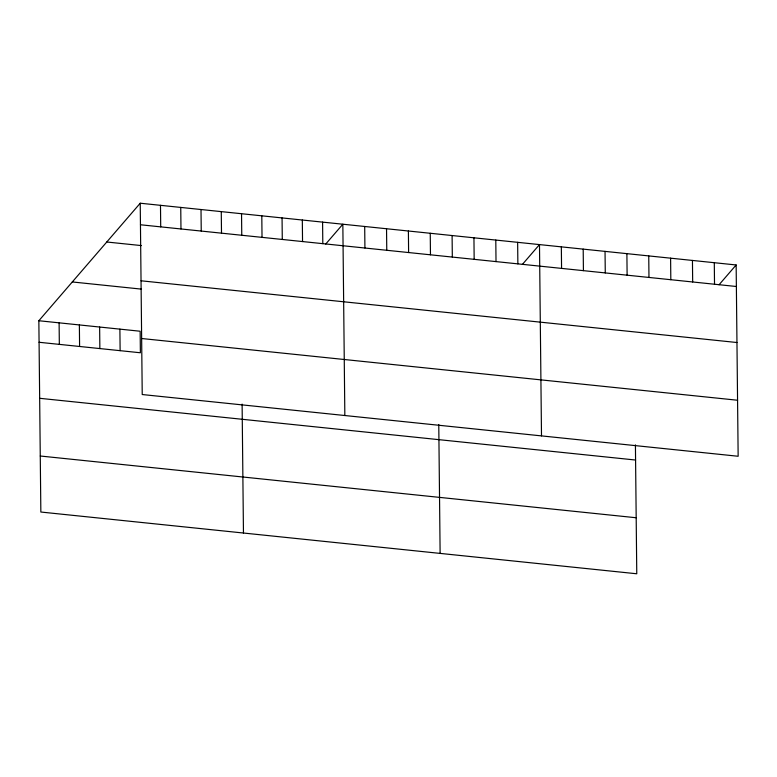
<?xml version="1.0" encoding="UTF-8"?>
<svg xmlns="http://www.w3.org/2000/svg" width="777" height="777" viewBox="0 0 777 777"><rect width="100%" height="100%" fill="white"/><g stroke="black" fill="none" stroke-linecap="round" stroke-linejoin="round"><path stroke-width="1.17" d="M635.421 444.862L636.771 573.776L40.851 512.033L38.85 320.736L140.229 203.224L736.149 264.967L738.15 456.264L142.23 394.531L140.229 203.224M325.738 244.036L342.842 224.213L344.842 415.52M522.397 264.413L539.491 244.59L541.501 435.887M719.046 284.78L736.149 264.967M140.452 224.767L736.373 286.499M106.77 242.006L141.336 245.581M141.045 280.788L736.955 342.521M72.31 281.954L141.433 289.122M38.85 320.736L140.151 331.235L140.384 352.768L39.073 342.278M141.647 338.51L737.567 400.242M39.666 398.3L635.576 460.033M40.268 456.012L636.188 517.754M714.296 262.704L714.519 284.236M692.443 260.441L692.676 281.973M670.6 258.168L670.823 279.71M648.746 255.905L648.97 277.447M626.893 253.642L627.117 275.184M605.04 251.379L605.273 272.921M583.197 249.116L583.42 270.658M561.344 246.853L561.567 268.395M517.647 242.327L517.87 263.869M495.794 240.064L496.017 261.606M473.941 237.801L474.164 259.343M452.097 235.538L452.321 257.07M438.772 424.485L440.122 553.399M430.244 233.275L430.468 254.807M408.391 231.012L408.615 252.544M386.538 228.749L386.771 250.281M364.695 226.476L364.918 248.018M322.581 222.115L322.805 243.657M302.321 220.017L302.544 241.56M282.061 217.919L282.284 239.462M261.8 215.821L262.024 237.364M241.54 213.724L241.764 235.266M242.113 404.118L243.463 533.032M221.27 211.626L221.503 233.158M201.01 209.528L201.243 231.06M180.75 207.42L180.973 228.962M160.489 205.322L160.713 226.865M119.891 329.127L120.124 350.67M99.631 327.03L99.864 348.572M79.371 324.932L79.594 346.474M59.11 322.834L59.334 344.376"/></g></svg>
